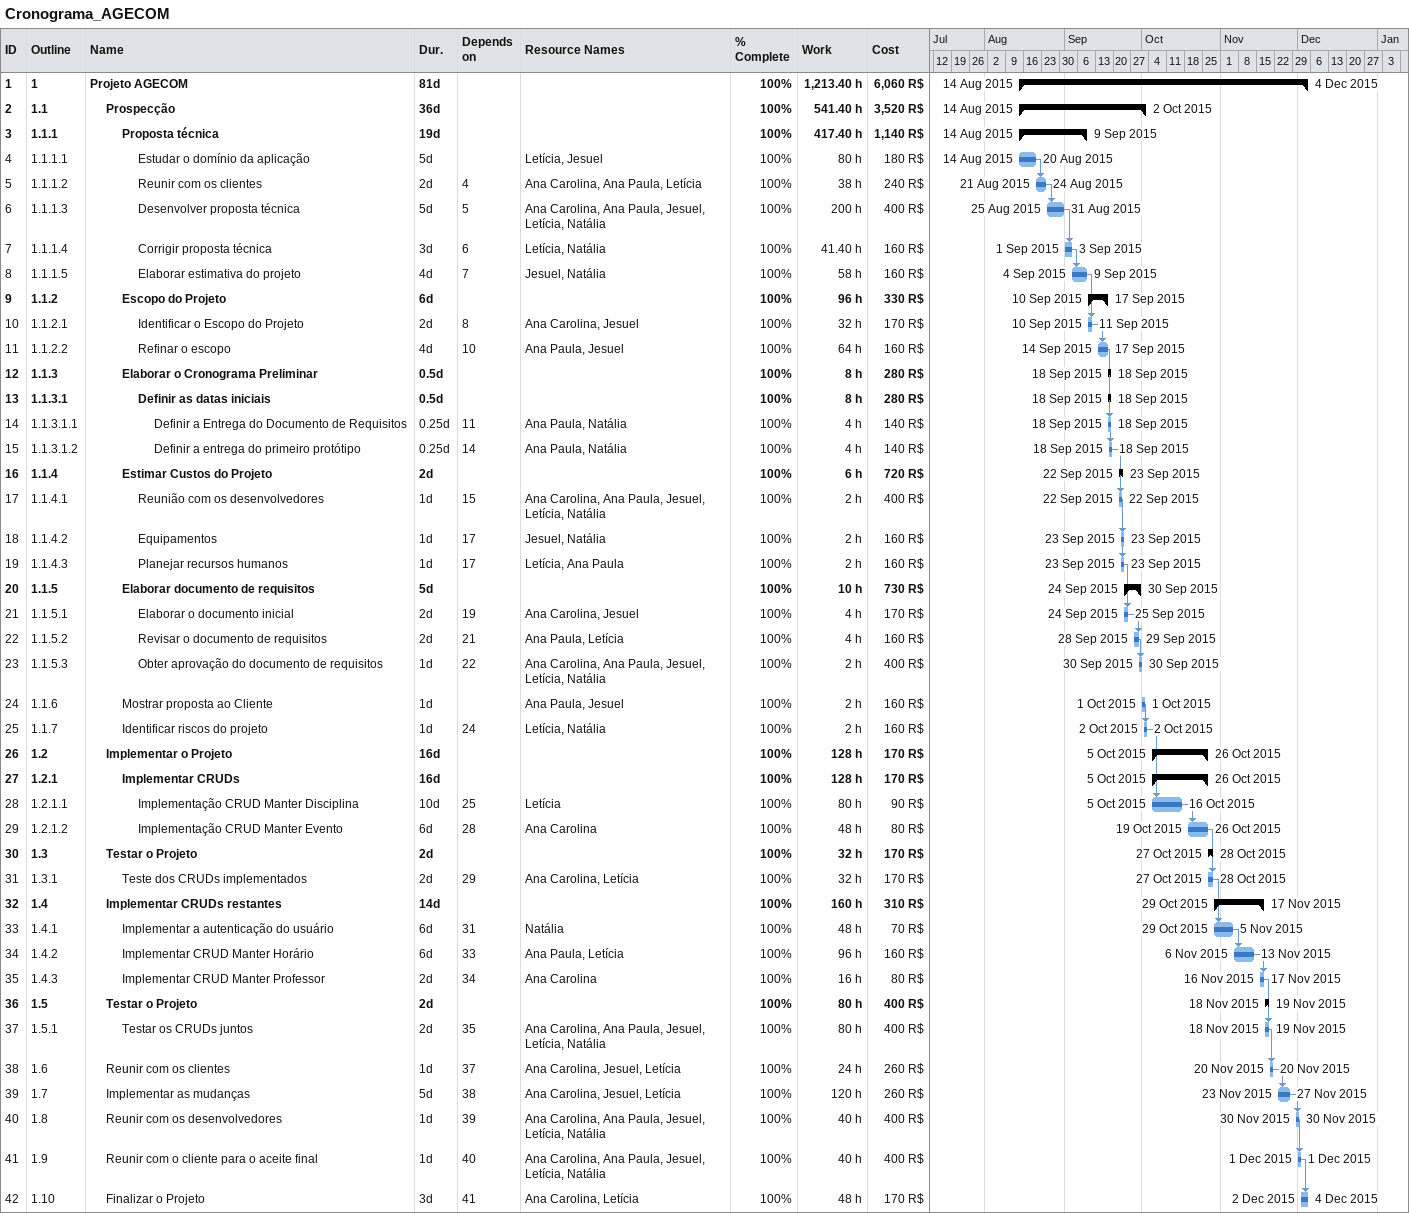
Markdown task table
Cronograma_AGECOM

| ID | WBS | Task | Duration | Start | Finish | Predecessors | Resources | % complete | Work (h) | Cost (R$) |
|---|---|---|---|---|---|---|---|---|---|---|
| 1 | 1 | **Projeto AGECOM** | 81d | 2015-08-14 | 2015-12-04 |  |  | 100 | 1213.40 | 6060 |
| 2 | 1.1 | **Prospecção** | 36d | 2015-08-14 | 2015-10-02 |  |  | 100 | 541.40 | 3520 |
| 3 | 1.1.1 | **Proposta técnica** | 19d | 2015-08-14 | 2015-09-09 |  |  | 100 | 417.40 | 1140 |
| 4 | 1.1.1.1 | Estudar o domínio da aplicação | 5d | 2015-08-14 | 2015-08-20 |  | Letícia, Jesuel | 100 | 80 | 180 |
| 5 | 1.1.1.2 | Reunir com os clientes | 2d | 2015-08-21 | 2015-08-24 | 4 | Ana Carolina, Ana Paula, Letícia | 100 | 38 | 240 |
| 6 | 1.1.1.3 | Desenvolver proposta técnica | 5d | 2015-08-25 | 2015-08-31 | 5 | Ana Carolina, Ana Paula, Jesuel, Letícia, Natália | 100 | 200 | 400 |
| 7 | 1.1.1.4 | Corrigir proposta técnica | 3d | 2015-09-01 | 2015-09-03 | 6 | Letícia, Natália | 100 | 41.40 | 160 |
| 8 | 1.1.1.5 | Elaborar estimativa do projeto | 4d | 2015-09-04 | 2015-09-09 | 7 | Jesuel, Natália | 100 | 58 | 160 |
| 9 | 1.1.2 | **Escopo do Projeto** | 6d | 2015-09-10 | 2015-09-17 |  |  | 100 | 96 | 330 |
| 10 | 1.1.2.1 | Identificar o Escopo do Projeto | 2d | 2015-09-10 | 2015-09-11 | 8 | Ana Carolina, Jesuel | 100 | 32 | 170 |
| 11 | 1.1.2.2 | Refinar o escopo | 4d | 2015-09-14 | 2015-09-17 | 10 | Ana Paula, Jesuel | 100 | 64 | 160 |
| 12 | 1.1.3 | **Elaborar o Cronograma Preliminar** | 0.5d | 2015-09-18 | 2015-09-18 |  |  | 100 | 8 | 280 |
| 13 | 1.1.3.1 | **Definir as datas iniciais** | 0.5d | 2015-09-18 | 2015-09-18 |  |  | 100 | 8 | 280 |
| 14 | 1.1.3.1.1 | Definir a Entrega do Documento de Requisitos | 0.25d | 2015-09-18 | 2015-09-18 | 11 | Ana Paula, Natália | 100 | 4 | 140 |
| 15 | 1.1.3.1.2 | Definir a entrega do primeiro protótipo | 0.25d | 2015-09-18 | 2015-09-18 | 14 | Ana Paula, Natália | 100 | 4 | 140 |
| 16 | 1.1.4 | **Estimar Custos do Projeto** | 2d | 2015-09-22 | 2015-09-23 |  |  | 100 | 6 | 720 |
| 17 | 1.1.4.1 | Reunião com os desenvolvedores | 1d | 2015-09-22 | 2015-09-22 | 15 | Ana Carolina, Ana Paula, Jesuel, Letícia, Natália | 100 | 2 | 400 |
| 18 | 1.1.4.2 | Equipamentos | 1d | 2015-09-23 | 2015-09-23 | 17 | Jesuel, Natália | 100 | 2 | 160 |
| 19 | 1.1.4.3 | Planejar recursos humanos | 1d | 2015-09-23 | 2015-09-23 | 17 | Letícia, Ana Paula | 100 | 2 | 160 |
| 20 | 1.1.5 | **Elaborar documento de requisitos** | 5d | 2015-09-24 | 2015-09-30 |  |  | 100 | 10 | 730 |
| 21 | 1.1.5.1 | Elaborar o documento inicial | 2d | 2015-09-24 | 2015-09-25 | 19 | Ana Carolina, Jesuel | 100 | 4 | 170 |
| 22 | 1.1.5.2 | Revisar o documento de requisitos | 2d | 2015-09-28 | 2015-09-29 | 21 | Ana Paula, Letícia | 100 | 4 | 160 |
| 23 | 1.1.5.3 | Obter aprovação do documento de requisitos | 1d | 2015-09-30 | 2015-09-30 | 22 | Ana Carolina, Ana Paula, Jesuel, Letícia, Natália | 100 | 2 | 400 |
| 24 | 1.1.6 | Mostrar proposta ao Cliente | 1d | 2015-10-01 | 2015-10-01 |  | Ana Paula, Jesuel | 100 | 2 | 160 |
| 25 | 1.1.7 | Identificar riscos do projeto | 1d | 2015-10-02 | 2015-10-02 | 24 | Letícia, Natália | 100 | 2 | 160 |
| 26 | 1.2 | **Implementar o Projeto** | 16d | 2015-10-05 | 2015-10-26 |  |  | 100 | 128 | 170 |
| 27 | 1.2.1 | **Implementar CRUDs** | 16d | 2015-10-05 | 2015-10-26 |  |  | 100 | 128 | 170 |
| 28 | 1.2.1.1 | Implementação CRUD Manter Disciplina | 10d | 2015-10-05 | 2015-10-16 | 25 | Letícia | 100 | 80 | 90 |
| 29 | 1.2.1.2 | Implementação CRUD Manter Evento | 6d | 2015-10-19 | 2015-10-26 | 28 | Ana Carolina | 100 | 48 | 80 |
| 30 | 1.3 | **Testar o Projeto** | 2d | 2015-10-27 | 2015-10-28 |  |  | 100 | 32 | 170 |
| 31 | 1.3.1 | Teste dos CRUDs implementados | 2d | 2015-10-27 | 2015-10-28 | 29 | Ana Carolina, Letícia | 100 | 32 | 170 |
| 32 | 1.4 | **Implementar CRUDs restantes** | 14d | 2015-10-29 | 2015-11-17 |  |  | 100 | 160 | 310 |
| 33 | 1.4.1 | Implementar a autenticação do usuário | 6d | 2015-10-29 | 2015-11-05 | 31 | Natália | 100 | 48 | 70 |
| 34 | 1.4.2 | Implementar CRUD Manter Horário | 6d | 2015-11-06 | 2015-11-13 | 33 | Ana Paula, Letícia | 100 | 96 | 160 |
| 35 | 1.4.3 | Implementar CRUD Manter Professor | 2d | 2015-11-16 | 2015-11-17 | 34 | Ana Carolina | 100 | 16 | 80 |
| 36 | 1.5 | **Testar o Projeto** | 2d | 2015-11-18 | 2015-11-19 |  |  | 100 | 80 | 400 |
| 37 | 1.5.1 | Testar os CRUDs juntos | 2d | 2015-11-18 | 2015-11-19 | 35 | Ana Carolina, Ana Paula, Jesuel, Letícia, Natália | 100 | 80 | 400 |
| 38 | 1.6 | Reunir com os clientes | 1d | 2015-11-20 | 2015-11-20 | 37 | Ana Carolina, Jesuel, Letícia | 100 | 24 | 260 |
| 39 | 1.7 | Implementar as mudanças | 5d | 2015-11-23 | 2015-11-27 | 38 | Ana Carolina, Jesuel, Letícia | 100 | 120 | 260 |
| 40 | 1.8 | Reunir com os desenvolvedores | 1d | 2015-11-30 | 2015-11-30 | 39 | Ana Carolina, Ana Paula, Jesuel, Letícia, Natália | 100 | 40 | 400 |
| 41 | 1.9 | Reunir com o cliente para o aceite final | 1d | 2015-12-01 | 2015-12-01 | 40 | Ana Carolina, Ana Paula, Jesuel, Letícia, Natália | 100 | 40 | 400 |
| 42 | 1.10 | Finalizar o Projeto | 3d | 2015-12-02 | 2015-12-04 | 41 | Ana Carolina, Letícia | 100 | 48 | 170 |
